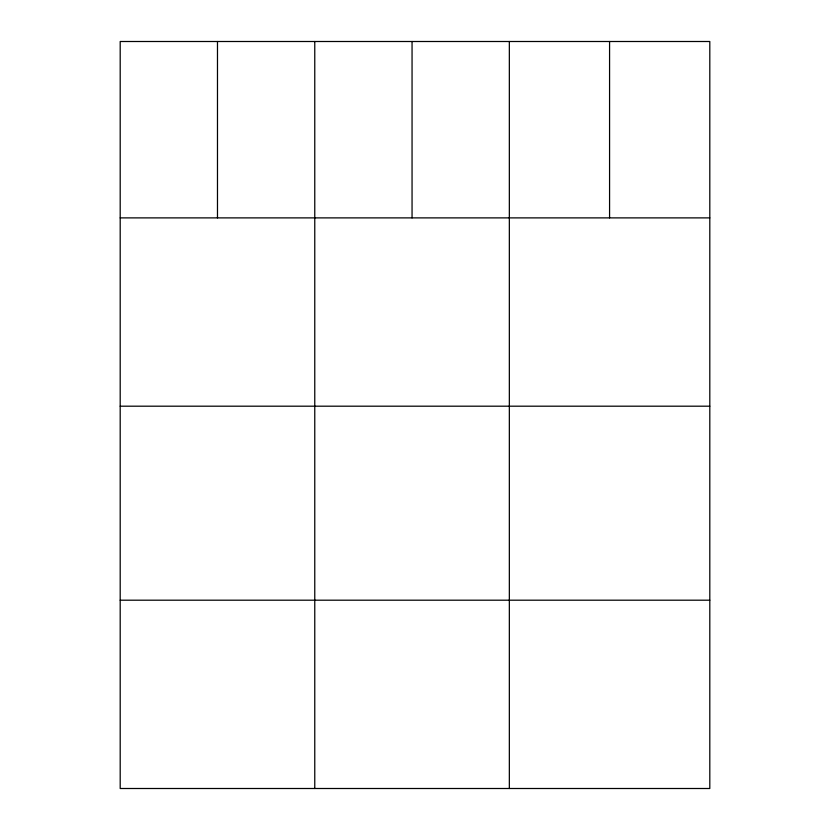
<?xml version="1.0" encoding="UTF-8"?>
<svg xmlns="http://www.w3.org/2000/svg" width="830" height="830" viewBox="0 0 830 830"><rect width="100%" height="100%" fill="white"/><g stroke="black" fill="none" stroke-linecap="round" stroke-linejoin="round"><path stroke-width="1.25" d="M709.806 217.885L709.806 788.5L120.194 788.5L120.194 41.5L709.806 41.5L709.806 217.885L120.194 217.885M120.194 406.192L709.806 406.192M120.194 600.194L709.806 600.194M609.573 41.5L609.573 217.885M509.34 41.5L509.34 788.5M412.054 41.5L412.054 217.885M314.767 41.5L314.767 788.5M217.481 41.5L217.481 217.885"/></g></svg>
